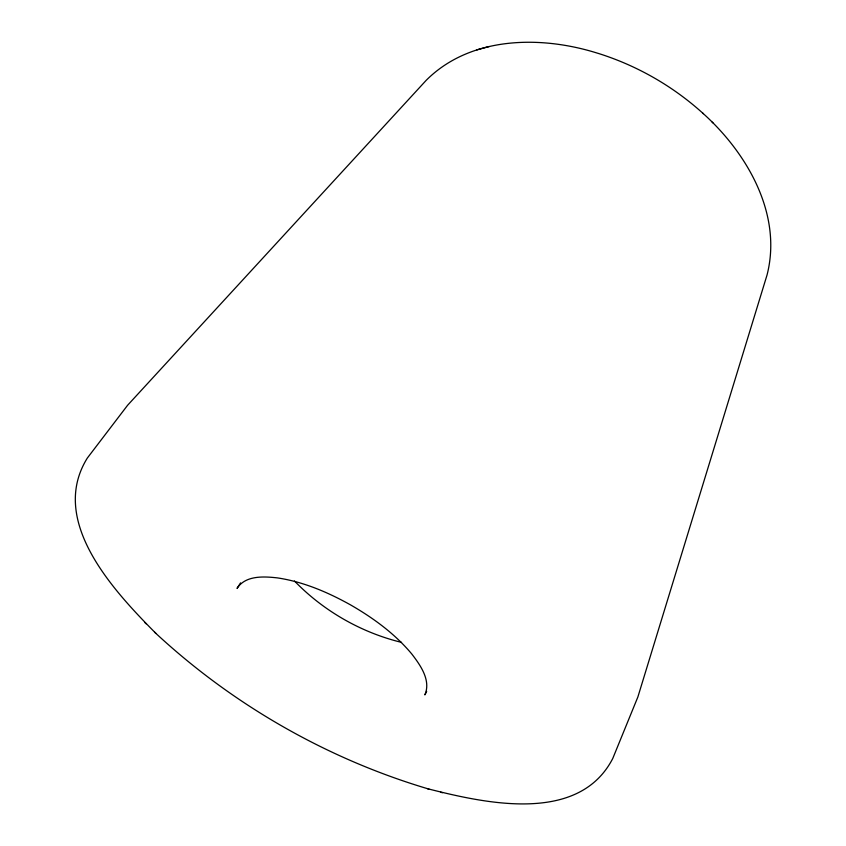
<?xml version="1.0" encoding="UTF-8"?>
<svg xmlns="http://www.w3.org/2000/svg" width="846" height="846" viewBox="0 0 846 846"><rect width="100%" height="100%" fill="white"/><g stroke="black" fill="none" stroke-linecap="round" stroke-linejoin="round"><path stroke-width="1.27" d="M426.67 691.404L424.861 694.894C431.185 680.311 420.399 665.231 411.854 654.085C394.966 633.781 373.287 617.992 350.519 604.879C327.772 592.211 303.312 581.752 277.403 577.892C263.804 576.38 245.456 575.217 237.039 588.414L240.55 582.873M703.312 113.671L702.688 113.089C672.644 85.954 636.689 65.417 598.037 53.33L597.213 53.097C540.922 35.395 470.387 36.071 426.194 80.328L127.598 405.266L87.318 458.077C48.053 521.337 114.273 591.343 155.971 633.474C233.422 705.215 327.74 759.158 428.996 789.117M489.178 46.53L476.88 49.872M401.533 642.378C361.105 632.533 323.384 610.907 294.45 580.98M427.304 788.652C484.61 803.214 578.59 824.617 612.747 758.502L637.873 696.967L767.047 274.982C782.645 214.017 746.912 152.682 702.688 113.089M440.618 792.237L442.458 792.744M712.173 122.152L712.924 122.86M144.751 622.476L146.115 623.809M154.723 632.258L155.971 633.474"/></g></svg>
